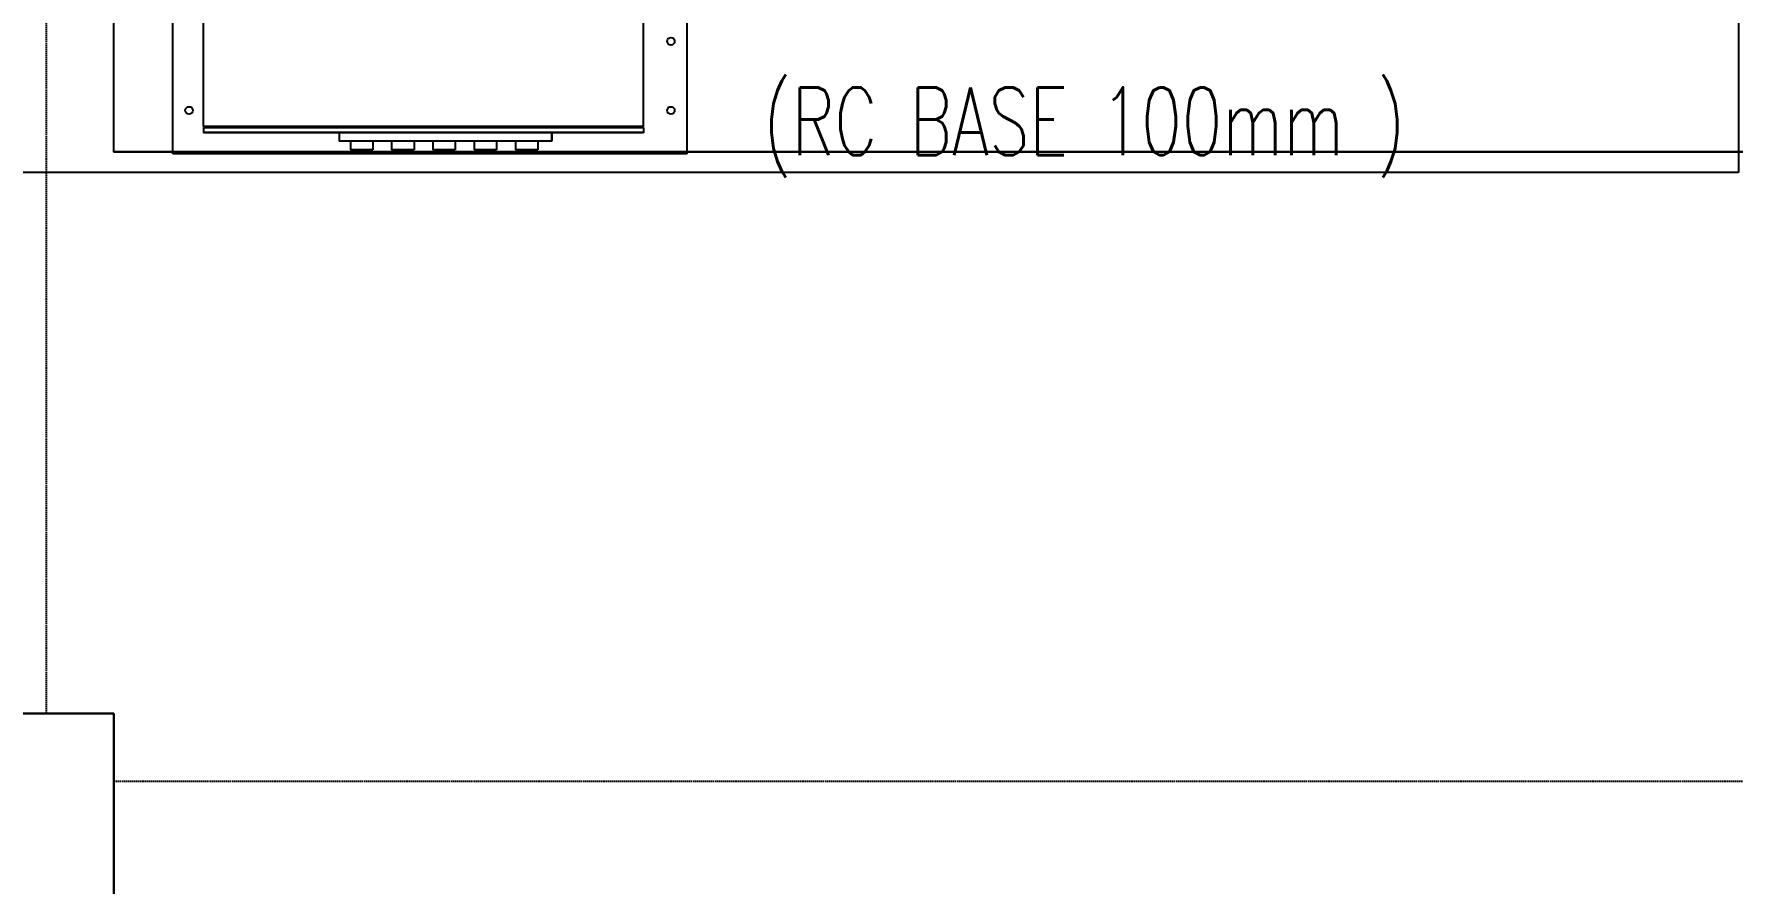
# Model space of a CAD drawing. Extents: x 0 to 160756, y 0 to 229247.
# Drawn here: x 63388 to 66523, y 95062 to 96631 of the extents above; entities that cross this region are included whole.
import ezdxf
from ezdxf.enums import TextEntityAlignment as Align
from ezdxf.xclip import XClip

# ---------------------------------------------------------------- set-up
doc = ezdxf.new("R2010")
doc.units = 0
doc.header["$LTSCALE"] = 10
doc.header["$XCLIPFRAME"] = 2
doc.linetypes.add('H12設備棟3F$0$HIDDEN', pattern=[0.375, 0.25, -0.125])
for name, color, linetype in [('H12設備棟3F$0$ARC-BEAM', 252, 'H12設備棟3F$0$HIDDEN'), ('H12設備棟3F$0$KABE1', 252, 'Continuous'), ('H12設備棟3F$0$\uf4c9\ue50a', 252, 'Continuous'), ('XCM7Q30CDA-200K$0$U-CDA-TXT', 4, 'Continuous')]:
    doc.layers.add(name, color=color, linetype=linetype)
doc.layers.add('XCM7Q30CDA-200K$0$xCUP-L40-M03-HVAC-EQ$0$xCUP-L40-M03-HVAC-EQ$0$XCUP-L40-HVAC-EQ$0$XCUP-L40-HVAC-機房EQ$0$U-CDA-EQ', color=3, linetype='Continuous', lineweight=25)
doc.styles.add('XCM7Q30CDA-200K$0$aa-txt', font='simplex.shx', dxfattribs={"width": 0.8, "bigfont": 'chineset.shx'})

# ---------------------------------------------------------------- blocks, each defined once
blk = doc.blocks.new('H12設備棟3F')
at = {"layer": 'H12設備棟3F$0$ARC-BEAM'}
for p, q in [((63410.2, 103425.3), (63410.2, 95375.3)), ((63535.2, 95250.3), (71735.2, 95250.3))]:
    blk.add_line(p, q, dxfattribs=at)
at = {"layer": 'H12設備棟3F$0$KABE1', "linetype": 'Continuous', "lineweight": 30}
for p, q in [((62735.2, 95375.3), (63535.2, 95375.3)), ((63535.2, 95375.3), (63535.2, 94575.3))]:
    blk.add_line(p, q, dxfattribs=at)
at = {"layer": 'H12設備棟3F$0$\uf4c9\ue50a'}
blk.add_lwpolyline([(66535.2, 96375.3), (62635.2, 96375.3), (62635.2, 98875.3), (66535.2, 98875.3)], close=True, dxfattribs=at)
blk = doc.blocks.new('XCM7Q30CDA-200K$0$xCUP-L40-M03-HVAC-EQ$0$xCUP-L40-M03-HVAC-EQ$0$XCUP-L40-HVAC-EQ$0$C700')
at = {"linetype": 'Continuous'}
for p, q in [((-1094.8, 1470.7), (-685, 1470.7)), ((-1094.8, 521.1), (-1094.8, 1470.7)), ((-1046.6, 1414.1), (-1055.9, 1414.1)), ((-1055.9, 601.7), (-1055.9, 1414.1)), ((-1046.4, 1414.2), (-1055.7, 1414.2)), ((-1055.7, 601.8), (-1055.7, 1414.2)), ((-1046.6, 601.7), (-1046.6, 1414.1)), ((-1046.4, 601.8), (-1046.4, 1414.2)), ((-1044.2, 1414.1), (-721.8, 1414.1)), ((-1044.2, 1414.1), (-1044.2, 601.7)), ((-1044, 1414.2), (-721.6, 1414.2)), ((-1044, 1414.2), (-1044, 601.8)), ((-1044.2, 1407.8), (-1046.6, 1407.8)), ((-1044, 1407.9), (-1046.4, 1407.9)), ((-1055.9, 1163.4), (-1071.8, 1163.4)), ((-1071.8, 771.1), (-1071.8, 1163.4)), ((-1055.7, 1163.5), (-1071.6, 1163.5)), ((-1071.6, 771.3), (-1071.6, 1163.5)), ((-1087.6, 1101.5), (-1087.6, 1142.8)), ((-1071.8, 1142.9), (-1087.5, 1142.9)), ((-1087.5, 1102.9), (-1087.5, 1142.9)), ((-1071.8, 1101.5), (-1087.6, 1101.5)), ((-1087.6, 1025.3), (-1087.6, 1066.6)), ((-1071.8, 1066.7), (-1087.5, 1066.7)), ((-1087.5, 1026.7), (-1087.5, 1066.7)), ((-1071.8, 1025.3), (-1087.6, 1025.3)), ((-1087.6, 949.2), (-1087.6, 990.4)), ((-1071.8, 990.6), (-1087.5, 990.6)), ((-1087.5, 950.5), (-1087.5, 990.6)), ((-1071.8, 949.2), (-1087.6, 949.2)), ((-1087.6, 873), (-1087.6, 914.3)), ((-1071.8, 914.4), (-1087.5, 914.4)), ((-1087.5, 874.4), (-1087.5, 914.4)), ((-1071.8, 873), (-1087.6, 873)), ((-1087.6, 796.8), (-1087.6, 838.1)), ((-1071.8, 838.2), (-1087.5, 838.2)), ((-1087.5, 798.2), (-1087.5, 838.2)), ((-1071.8, 796.8), (-1087.6, 796.8)), ((-1055.9, 771.1), (-1071.8, 771.1)), ((-1055.7, 771.3), (-1071.6, 771.3)), ((-1046.6, 601.7), (-1055.9, 601.7)), ((-1046.4, 601.8), (-1055.7, 601.8)), ((-1044.2, 608), (-1046.6, 608)), ((-1044, 608.1), (-1046.4, 608.1)), ((-1044.2, 601.7), (-721.8, 601.7)), ((-1044, 601.8), (-721.6, 601.8)), ((-1094.8, 521.1), (-689.7, 521.1))]:
    blk.add_line(p, q, dxfattribs=at)
for centre in [(-1014.8, 1440.7), (-1014.8, 551.1), (-886.9, 551.1)]:
    blk.add_circle(centre, 7, dxfattribs=at)
blk = doc.blocks.new('XCM7Q30CDA-200K')
blk.add_line((63535.2, 96413.8), (67027.1, 96413.8))
blk.add_lwpolyline([(63535.2, 98589), (67027.1, 98589), (67027.1, 96413.8), (63535.2, 96413.8)], close=True)
at = {"layer": 'XCM7Q30CDA-200K$0$xCUP-L40-M03-HVAC-EQ$0$xCUP-L40-M03-HVAC-EQ$0$XCUP-L40-HVAC-EQ$0$XCUP-L40-HVAC-機房EQ$0$U-CDA-EQ', "rotation": 90}
blk.add_blockref('XCM7Q30CDA-200K$0$xCUP-L40-M03-HVAC-EQ$0$xCUP-L40-M03-HVAC-EQ$0$XCUP-L40-HVAC-EQ$0$C700', (65114.8, 97504.8), dxfattribs=at)
at = {"layer": 'XCM7Q30CDA-200K$0$U-CDA-TXT', "style": 'XCM7Q30CDA-200K$0$aa-txt', "width": 0.7}
blk.add_text('(RC BASE 100mm )', height=125, dxfattribs=at).set_placement((65327.1, 96461.2), align=Align.MIDDLE)

msp = doc.modelspace()

# ---------------------------------------------------------------- block references
msp.add_blockref('XCM7Q30CDA-200K', (0, 0))
ref = msp.add_blockref('H12設備棟3F', (0, 0))
XClip(ref).set_block_clipping_path([(52480.8428845762, 60066.8604644329), (84559.6547477046, 105824.4625800119)])

doc.saveas('drawing.dxf')
